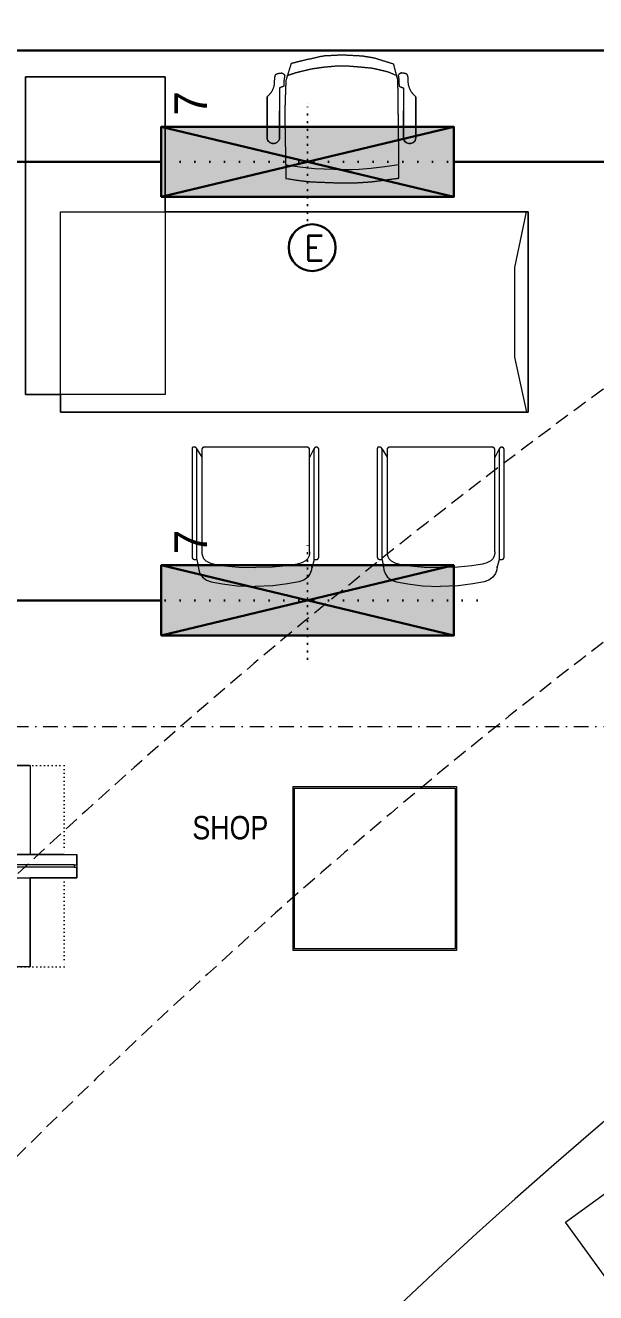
# Model space of a CAD drawing. Extents: x -1701 to 23780, y -363 to 7742.
# Drawn here: x 2281 to 2525, y 1430 to 1971 of the extents above; entities that cross this region are included whole.
import ezdxf

# ---------------------------------------------------------------- set-up
doc = ezdxf.new("R2010")
doc.units = 0
doc.header["$LTSCALE"] = 25
doc.header["$MEASUREMENT"] = 0
doc.header["$PDMODE"] = 1
for name, pattern in [('Audi$0$DASHDOT2', [0.5, 0.25, -0.125, 0, -0.125]), ('Audi$0$DOT2', [0.125, 0, -0.125]), ('Audi$0$HIDDEN', [0.375, 0.25, -0.125]), ('DOT', [0.25, 0, -0.25]), ('DOT2', [0.125, 0, -0.125])]:
    doc.linetypes.add(name, pattern=pattern)
doc.layers.get('0').update_dxf_attribs({"color": 9, "lineweight": 9})
for name, color, linetype, lineweight in [('31', 9, 'Continuous', 9), ('Audi$0$04', 8, 'Continuous', 9), ('Audi$0$05', 8, 'Continuous', 9), ('Audi$0$06D', 8, 'Continuous', 9), ('Audi$0$10', 8, 'Continuous', 9), ('Audi$0$11', 8, 'Continuous', 9), ('Audi$0$20', 8, 'Audi$0$DOT2', 9), ('Audi$0$21', 8, 'Continuous', 9), ('Audi$0$24', 8, 'Audi$0$DASHDOT2', 9), ('Audi$0$35', 8, 'Continuous', 9), ('E-ACİL AYDINLATMA KİTİ', 7, 'Continuous', 30), ('E-Aydınlatma', 7, 'Continuous', 30), ('E-KABLO', 7, 'Continuous', 30)]:
    doc.layers.add(name, color=color, linetype=linetype, lineweight=lineweight)
doc.styles.add('Audi$0$MuuM_TEXT-STANDART', font='ARIALN.TTF')
doc.styles.add('E-YAZI', font='txttw.shx')
doc.styles.add('TX-TEXT', font='')
doc.styles.get('TX-TEXT').set_extended_font_data('TrSah Futura Lt BT')

# ---------------------------------------------------------------- blocks, each defined once
blk = doc.blocks.new('Audi$0$P-AKS_AUDI')
at = {"layer": 'Audi$0$21', "linetype": 'Audi$0$DASHDOT2'}
blk.add_lwpolyline([(-3832.02, -1113.38), (266.92, -1113.38)], dxfattribs=at)
blk = doc.blocks.new('Audi$0$Prf-40x40')
for points in [[(1.5, -2), (-1.5, -2, -0.414214), (-2, -1.5), (-2, 1.5, -0.414214), (-1.5, 2), (1.5, 2, -0.414214), (2, 1.5), (2, -1.5, -0.414214)], [(1.5, -1.7), (-1.5, -1.7, -0.414214), (-1.7, -1.5), (-1.7, 1.5, -0.414214), (-1.5, 1.7), (1.5, 1.7, -0.414214), (1.7, 1.5), (1.7, -1.5, -0.414214)]]:
    blk.add_lwpolyline(points, format="xyb", close=True)
at = {"color": 252}
blk.add_point((0, 0), dxfattribs=at)
blk = doc.blocks.new('Audi$0$p-kolon_egik')
at = {"layer": 'Audi$0$06D'}
blk.add_lwpolyline([(-15.02, -33.08), (-15, 3.11), (15, 3.09), (14.99, -33.1)], close=True, dxfattribs=at)
for points in [[(-20.02, -38.07), (-20.17, -107.25)], [(19.98, -38.1), (20, -107.51)]]:
    blk.add_lwpolyline(points, dxfattribs=at)
at = {"layer": 'Audi$0$11'}
for points in [[(-20.02, -38.07), (-20, 8.12), (20, 8.09), (19.98, -38.1)], [(-19.02, -37.07), (-19, 7.12), (19, 7.09), (18.98, -37.1)]]:
    blk.add_lwpolyline(points, close=True, dxfattribs=at)
at = {"layer": 'Audi$0$20'}
blk.add_lwpolyline([(-19.91, 112.04), (20.06, 112.03), (20.05, 65.82), (-19.93, 65.85)], close=True, dxfattribs=at)
for points in [[(-19.96, 68.19), (-20, 8.12)], [(20, 8.12), (20.02, 68.16)]]:
    blk.add_lwpolyline(points, dxfattribs=at)
at = {"layer": 'Audi$0$20', "linetype": 'Audi$0$HIDDEN', "lineweight": 0}
blk.add_lwpolyline([(-20.17, -107.25), (20, -107.51), (20.29, -61.32), (-19.88, -61.07)], close=True, dxfattribs=at)
blk.add_point((-0.31, -107.3), dxfattribs=at)
at = {"layer": 'Audi$0$10', "xscale": -0.9999999999999996, "rotation": 89.95730796883646}
for p in [(-17, 5.12), (17.05, 5.09), (-17.02, -35.08), (16.99, -35.1)]:
    blk.add_blockref('Audi$0$Prf-40x40', p, dxfattribs=at)
blk = doc.blocks.new('Audi$0$p-zemin kat')
at = {"layer": 'Audi$0$20', "linetype": 'Audi$0$HIDDEN', "lineweight": 0}
blk.add_arc((4088.57, -323.37), 2647.53, 80.45701, 156.55486, dxfattribs=at)
at = {"rotation": 46.69076786880474}
blk.add_blockref('Audi$0$p-kolon_egik', (2264.24, 1398.92), dxfattribs=at)
at = {"layer": 'Audi$0$24'}
blk.add_blockref('Audi$0$P-AKS_AUDI', (4722.5, 2785), dxfattribs=at)
blk = doc.blocks.new('Audi$0$p-audi_arac')
at = {"layer": 'Audi$0$06D', "lineweight": 0, "flags": 128}
blk.add_lwpolyline([(695.6, 0.8), (-4.4, 0.8), (-4.4, 400.8), (695.6, 400.8)], close=True, dxfattribs=at)
blk = doc.blocks.new('Audi$0$Group-32-1')
for p, q in [((384804.5516, 69159.371), (384804.573, 69159.3356)), ((384804.5731, 69159.3699), (384804.573, 69159.3694)), ((384804.573, 69159.3694), (384804.573, 69159.3689)), ((384804.573, 69159.3689), (384804.573, 69158.9239)), ((384804.5732, 69159.3709), (384804.5731, 69159.3704)), ((384804.5731, 69159.3704), (384804.5731, 69159.3699)), ((384804.5733, 69159.3713), (384804.5732, 69159.3709)), ((384804.5735, 69159.3718), (384804.5733, 69159.3713)), ((384804.5736, 69159.3723), (384804.5735, 69159.3718)), ((384804.5738, 69159.3727), (384804.5736, 69159.3723)), ((384804.574, 69159.3732), (384804.5738, 69159.3727)), ((384804.5742, 69159.3736), (384804.574, 69159.3732)), ((384804.5745, 69159.374), (384804.5742, 69159.3736)), ((384804.5747, 69159.3745), (384804.5745, 69159.374)), ((384804.575, 69159.3749), (384804.5747, 69159.3745)), ((384804.5753, 69159.3752), (384804.575, 69159.3749)), ((384804.5756, 69159.3756), (384804.5753, 69159.3752)), ((384804.576, 69159.376), (384804.5756, 69159.3756)), ((384804.5763, 69159.3763), (384804.576, 69159.376)), ((384804.5767, 69159.3766), (384804.5763, 69159.3763)), ((384804.5771, 69159.3769), (384804.5767, 69159.3766)), ((384804.5775, 69159.3772), (384804.5771, 69159.3769)), ((384804.5779, 69159.3775), (384804.5775, 69159.3772)), ((384804.5783, 69159.3777), (384804.5779, 69159.3775)), ((384804.5788, 69159.3779), (384804.5783, 69159.3777)), ((384804.5792, 69159.3781), (384804.5788, 69159.3779)), ((384804.5797, 69159.3783), (384804.5792, 69159.3781)), ((384804.5801, 69159.3785), (384804.5797, 69159.3783)), ((384804.5806, 69159.3786), (384804.5801, 69159.3785)), ((384804.5811, 69159.3787), (384804.5806, 69159.3786)), ((384804.5816, 69159.3788), (384804.5811, 69159.3787)), ((384804.5821, 69159.3789), (384804.5816, 69159.3788)), ((384804.5825, 69159.3789), (384804.5821, 69159.3789)), ((384804.583, 69159.3789), (384804.5825, 69159.3789)), ((384805.023, 69159.3789), (384804.583, 69159.3789)), ((384805.0235, 69159.3789), (384805.023, 69159.3789)), ((384805.024, 69159.3789), (384805.0235, 69159.3789)), ((384805.0245, 69159.3788), (384805.024, 69159.3789)), ((384805.0249, 69159.3787), (384805.0245, 69159.3788)), ((384805.0254, 69159.3786), (384805.0249, 69159.3787)), ((384805.0259, 69159.3785), (384805.0254, 69159.3786)), ((384805.0264, 69159.3783), (384805.0259, 69159.3785)), ((384805.0268, 69159.3781), (384805.0264, 69159.3783)), ((384805.0273, 69159.3779), (384805.0268, 69159.3781)), ((384805.0277, 69159.3777), (384805.0273, 69159.3779)), ((384805.0281, 69159.3775), (384805.0277, 69159.3777)), ((384805.0285, 69159.3772), (384805.0281, 69159.3775)), ((384805.029, 69159.3769), (384805.0285, 69159.3772)), ((384805.0293, 69159.3766), (384805.029, 69159.3769)), ((384805.0297, 69159.3763), (384805.0293, 69159.3766)), ((384805.0301, 69159.376), (384805.0297, 69159.3763)), ((384805.0304, 69159.3756), (384805.0301, 69159.376)), ((384805.0307, 69159.3752), (384805.0304, 69159.3756)), ((384805.031, 69159.3749), (384805.0307, 69159.3752)), ((384805.0313, 69159.3745), (384805.031, 69159.3749)), ((384805.0316, 69159.374), (384805.0313, 69159.3745)), ((384805.0318, 69159.3736), (384805.0316, 69159.374)), ((384805.032, 69159.3732), (384805.0318, 69159.3736)), ((384805.0322, 69159.3727), (384805.032, 69159.3732)), ((384805.0324, 69159.3723), (384805.0322, 69159.3727)), ((384805.0326, 69159.3718), (384805.0324, 69159.3723)), ((384805.0327, 69159.3713), (384805.0326, 69159.3718)), ((384805.0328, 69159.3709), (384805.0327, 69159.3713)), ((384805.0329, 69159.3704), (384805.0328, 69159.3709)), ((384805.0329, 69159.3699), (384805.0329, 69159.3704)), ((384805.033, 69159.3694), (384805.0329, 69159.3699)), ((384805.0521, 69159.3725), (384805.033, 69159.3345)), ((384805.033, 69159.3689), (384805.033, 69159.3694)), ((384805.033, 69158.9322), (384805.033, 69159.3689)), ((384805.033, 69158.9322), (384805.033, 69158.9322)), ((384804.5516, 69158.8992), (384804.558, 69158.8616)), ((384805.0524, 69158.8992), (384805.0423, 69158.8616))]:
    blk.add_line(p, q)
at = {"flags": 128}
for points in [[(384804.5309, 69158.9092), (384804.5309, 69158.9087), (384804.531, 69158.9082), (384804.531, 69158.9077), (384804.5311, 69158.9072), (384804.5312, 69158.9068), (384804.5314, 69158.9063), (384804.5315, 69158.9058), (384804.5317, 69158.9054), (384804.5319, 69158.9049), (384804.5321, 69158.9045), (384804.5324, 69158.904), (384804.5326, 69158.9036), (384804.5329, 69158.9032), (384804.5332, 69158.9028), (384804.5335, 69158.9025), (384804.5339, 69158.9021), (384804.5342, 69158.9018), (384804.5346, 69158.9015), (384804.535, 69158.9012), (384804.5354, 69158.9009), (384804.5358, 69158.9006), (384804.5362, 69158.9004), (384804.5367, 69158.9001), (384804.5371, 69158.8999), (384804.5376, 69158.8998), (384804.538, 69158.8996), (384804.5385, 69158.8995), (384804.539, 69158.8994), (384804.5395, 69158.8993), (384804.54, 69158.8992), (384804.5404, 69158.8992), (384804.5409, 69158.8992), (384804.5516, 69158.8992), (384804.5516, 69159.3689), (384804.5516, 69159.3694), (384804.5516, 69159.3699), (384804.5515, 69159.3704), (384804.5515, 69159.3709), (384804.5513, 69159.3713), (384804.5512, 69159.3718), (384804.5511, 69159.3723), (384804.5509, 69159.3727), (384804.5507, 69159.3732), (384804.5505, 69159.3736), (384804.5502, 69159.374), (384804.55, 69159.3745), (384804.5497, 69159.3749), (384804.5494, 69159.3752), (384804.5491, 69159.3756), (384804.5487, 69159.376), (384804.5484, 69159.3763), (384804.548, 69159.3766), (384804.5476, 69159.3769), (384804.5472, 69159.3772), (384804.5468, 69159.3775), (384804.5464, 69159.3777), (384804.5459, 69159.3779), (384804.5455, 69159.3781), (384804.545, 69159.3783), (384804.5445, 69159.3785), (384804.5441, 69159.3786), (384804.5436, 69159.3787), (384804.5431, 69159.3788), (384804.5426, 69159.3789), (384804.5421, 69159.3789), (384804.5416, 69159.3789), (384804.5359, 69159.3789), (384804.5357, 69159.3789), (384804.5354, 69159.3789), (384804.5352, 69159.3788), (384804.535, 69159.3788), (384804.5347, 69159.3788), (384804.5345, 69159.3787), (384804.5343, 69159.3786), (384804.534, 69159.3785), (384804.5338, 69159.3784), (384804.5336, 69159.3783), (384804.5334, 69159.3782), (384804.5332, 69159.3781), (384804.533, 69159.3779), (384804.5328, 69159.3778), (384804.5326, 69159.3776), (384804.5324, 69159.3774), (384804.5322, 69159.3773), (384804.5321, 69159.3771), (384804.5319, 69159.3769), (384804.5318, 69159.3767), (384804.5316, 69159.3765), (384804.5315, 69159.3763), (384804.5314, 69159.376), (384804.5313, 69159.3758), (384804.5312, 69159.3756), (384804.5312, 69159.3754), (384804.5311, 69159.3751), (384804.531, 69159.3749), (384804.531, 69159.3746), (384804.531, 69159.3744), (384804.5309, 69159.3741), (384804.5309, 69159.3739), (384804.5309, 69158.9092)], [(384805.0521, 69158.8992), (384805.0628, 69158.8992), (384805.0633, 69158.8992), (384805.0638, 69158.8992), (384805.0642, 69158.8993), (384805.0647, 69158.8994), (384805.0652, 69158.8995), (384805.0657, 69158.8996), (384805.0661, 69158.8998), (384805.0666, 69158.8999), (384805.0671, 69158.9001), (384805.0675, 69158.9004), (384805.0679, 69158.9006), (384805.0683, 69158.9009), (384805.0687, 69158.9012), (384805.0691, 69158.9015), (384805.0695, 69158.9018), (384805.0698, 69158.9021), (384805.0702, 69158.9025), (384805.0705, 69158.9028), (384805.0708, 69158.9032), (384805.0711, 69158.9036), (384805.0714, 69158.904), (384805.0716, 69158.9045), (384805.0718, 69158.9049), (384805.072, 69158.9054), (384805.0722, 69158.9058), (384805.0723, 69158.9063), (384805.0725, 69158.9068), (384805.0726, 69158.9072), (384805.0727, 69158.9077), (384805.0727, 69158.9082), (384805.0728, 69158.9087), (384805.0728, 69158.9092), (384805.0728, 69159.3689), (384805.0728, 69159.3694), (384805.0727, 69159.3699), (384805.0727, 69159.3704), (384805.0726, 69159.3709), (384805.0725, 69159.3713), (384805.0723, 69159.3718), (384805.0722, 69159.3723), (384805.072, 69159.3727), (384805.0718, 69159.3732), (384805.0716, 69159.3736), (384805.0714, 69159.374), (384805.0711, 69159.3745), (384805.0708, 69159.3749), (384805.0705, 69159.3752), (384805.0702, 69159.3756), (384805.0698, 69159.376), (384805.0695, 69159.3763), (384805.0691, 69159.3766), (384805.0687, 69159.3769), (384805.0683, 69159.3772), (384805.0679, 69159.3775), (384805.0675, 69159.3777), (384805.0671, 69159.3779), (384805.0666, 69159.3781), (384805.0661, 69159.3783), (384805.0657, 69159.3785), (384805.0652, 69159.3786), (384805.0647, 69159.3787), (384805.0642, 69159.3788), (384805.0638, 69159.3789), (384805.0633, 69159.3789), (384805.0628, 69159.3789), (384805.0621, 69159.3789), (384805.0616, 69159.3789), (384805.0611, 69159.3789), (384805.0606, 69159.3788), (384805.0601, 69159.3787), (384805.0596, 69159.3786), (384805.0592, 69159.3785), (384805.0587, 69159.3783), (384805.0582, 69159.3781), (384805.0578, 69159.3779), (384805.0574, 69159.3777), (384805.0569, 69159.3775), (384805.0565, 69159.3772), (384805.0561, 69159.3769), (384805.0557, 69159.3766), (384805.0554, 69159.3763), (384805.055, 69159.376), (384805.0547, 69159.3756), (384805.0543, 69159.3752), (384805.054, 69159.3749), (384805.0538, 69159.3745), (384805.0535, 69159.374), (384805.0533, 69159.3736), (384805.053, 69159.3732), (384805.0528, 69159.3727), (384805.0527, 69159.3723), (384805.0525, 69159.3718), (384805.0524, 69159.3713), (384805.0523, 69159.3709), (384805.0522, 69159.3704), (384805.0521, 69159.3699), (384805.0521, 69159.3694), (384805.0521, 69159.3689), (384805.0521, 69158.8992)]]:
    blk.add_lwpolyline(points, close=True, dxfattribs=at)
for points in [[(384804.5309, 69158.9092, 0.414214), (384804.5409, 69158.8992), (384804.5516, 69158.8992), (384804.5516, 69159.3689, 0.414214), (384804.5416, 69159.3789), (384804.5359, 69159.3789, 0.414214), (384804.5309, 69159.3739)], [(384805.0521, 69158.8992), (384805.0628, 69158.8992, 0.414214), (384805.0728, 69158.9092), (384805.0728, 69159.3689, 0.414214), (384805.0628, 69159.3789), (384805.0621, 69159.3789, 0.414214), (384805.0521, 69159.3689)]]:
    blk.add_lwpolyline(points, format="xyb", close=True, dxfattribs=at)
blk.add_lwpolyline([(384805.033, 69158.9322), (384805.033, 69159.3689, 0.414214), (384805.023, 69159.3789), (384804.583, 69159.3789, 0.414214), (384804.573, 69159.3689), (384804.573, 69158.9239), (384804.5738, 69158.9202)], format="xyb", dxfattribs=at)
for points in [[(384804.573, 69158.9322), (384804.573, 69158.9239), (384804.5752, 69158.9142), (384804.5804, 69158.903), (384804.5903, 69158.8926), (384804.6064, 69158.8839), (384804.6258, 69158.8783), (384804.6716, 69158.8721), (384804.7307, 69158.8665), (384804.803, 69158.8644)], [(384805.033, 69158.9322), (384805.033, 69158.9239), (384805.0308, 69158.9142), (384805.0256, 69158.903), (384805.0157, 69158.8926), (384804.9996, 69158.8839), (384804.9803, 69158.8783), (384804.9344, 69158.8721), (384804.8753, 69158.8665), (384804.803, 69158.8644)], [(384804.5569, 69158.8806), (384804.5569, 69158.8686), (384804.5592, 69158.8546), (384804.5647, 69158.8386), (384804.5752, 69158.8236), (384804.5922, 69158.8111), (384804.6127, 69158.8031), (384804.6612, 69158.7941), (384804.7237, 69158.7861), (384804.8002, 69158.7831)], [(384805.0434, 69158.8658), (384805.0434, 69158.8686), (384805.0412, 69158.8546), (384805.0357, 69158.8386), (384805.0252, 69158.8236), (384805.0082, 69158.8111), (384804.9877, 69158.8031), (384804.9392, 69158.7941), (384804.8767, 69158.7861), (384804.8002, 69158.7831)]]:
    blk.add_lwpolyline(points, dxfattribs=at)
blk = doc.blocks.new('Audi$0$Group-258-1')
at = {"linetype": 'Continuous'}
for p, q in [((384800.0983, 69164.505), (384800.0936, 69164.5084)), ((384800.71, 69164.505), (384800.7146, 69164.5084)), ((384800.2257, 69164.3995), (384800.1668, 69164.4084)), ((384800.2892, 69164.3936), (384800.2257, 69164.3995)), ((384800.5895, 69164.4019), (384800.5299, 69164.394)), ((384800.6491, 69164.4097), (384800.5895, 69164.4019)), ((384800.3717, 69164.3904), (384800.2892, 69164.3936)), ((384800.4137, 69164.389), (384800.3717, 69164.3904)), ((384800.4502, 69164.389), (384800.4137, 69164.389)), ((384800.4792, 69164.3908), (384800.4502, 69164.389)), ((384800.5299, 69164.394), (384800.4792, 69164.3908))]:
    blk.add_line(p, q, dxfattribs=at)
at = {"linetype": 'Continuous', "flags": 128}
for points in [[(384800.0862, 69164.6997), (384800.0862, 69164.6409), (384800.0862, 69164.6409)], [(384800.722, 69164.6997), (384800.722, 69164.6409), (384800.722, 69164.6409)], [(384800.0862, 69164.6409), (384800.0862, 69164.5259), (384800.0862, 69164.6409)], [(384800.1395, 69164.5259), (384800.1395, 69164.6409), (384800.1395, 69164.6409)], [(384800.6687, 69164.5259), (384800.6687, 69164.6409), (384800.6687, 69164.6409)], [(384800.722, 69164.6409), (384800.722, 69164.5259), (384800.722, 69164.6409)], [(384800.0862, 69164.5259), (384800.0862, 69164.5259), (384800.087, 69164.52)], [(384800.0862, 69164.5259), (384800.087, 69164.52), (384800.087, 69164.52)], [(384800.087, 69164.52), (384800.087, 69164.52), (384800.0892, 69164.5143)], [(384800.087, 69164.52), (384800.0892, 69164.5143), (384800.0892, 69164.5143)], [(384800.0892, 69164.5143), (384800.0892, 69164.5143), (384800.0929, 69164.5094)], [(384800.0892, 69164.5143), (384800.0936, 69164.5084), (384800.0929, 69164.5094)], [(384800.128, 69164.5054), (384800.128, 69164.5054), (384800.1328, 69164.5094)], [(384800.128, 69164.5054), (384800.1328, 69164.5094), (384800.1328, 69164.5094)], [(384800.1328, 69164.5094), (384800.1328, 69164.5094), (384800.1365, 69164.5143)], [(384800.1328, 69164.5094), (384800.1365, 69164.5143), (384800.1365, 69164.5143)], [(384800.1365, 69164.5143), (384800.1365, 69164.5143), (384800.1387, 69164.52)], [(384800.1365, 69164.5143), (384800.1387, 69164.52), (384800.1387, 69164.52)], [(384800.1387, 69164.52), (384800.1387, 69164.52), (384800.1395, 69164.5259)], [(384800.1387, 69164.52), (384800.1395, 69164.5259), (384800.1395, 69164.5259)], [(384800.6695, 69164.52), (384800.6695, 69164.52), (384800.6687, 69164.5259)], [(384800.6695, 69164.52), (384800.6687, 69164.5259), (384800.6687, 69164.5259)], [(384800.6718, 69164.5143), (384800.6718, 69164.5143), (384800.6695, 69164.52)], [(384800.6718, 69164.5143), (384800.6695, 69164.52), (384800.6695, 69164.52)], [(384800.6754, 69164.5094), (384800.6754, 69164.5094), (384800.6718, 69164.5143)], [(384800.6754, 69164.5094), (384800.6718, 69164.5143), (384800.6718, 69164.5143)], [(384800.6802, 69164.5054), (384800.6802, 69164.5054), (384800.6754, 69164.5094)], [(384800.6802, 69164.5054), (384800.6754, 69164.5094), (384800.6754, 69164.5094)], [(384800.719, 69164.5143), (384800.7146, 69164.5084), (384800.7153, 69164.5094)], [(384800.719, 69164.5143), (384800.719, 69164.5143), (384800.7153, 69164.5094)], [(384800.7213, 69164.52), (384800.7213, 69164.52), (384800.719, 69164.5143)], [(384800.7213, 69164.52), (384800.719, 69164.5143), (384800.719, 69164.5143)], [(384800.722, 69164.5259), (384800.722, 69164.5259), (384800.7213, 69164.52)], [(384800.722, 69164.5259), (384800.7213, 69164.52), (384800.7213, 69164.52)], [(384800.0977, 69164.5054), (384800.0977, 69164.5054), (384800.1034, 69164.5026)], [(384800.0977, 69164.5054), (384800.1034, 69164.5026), (384800.1034, 69164.5026)], [(384800.1034, 69164.5026), (384800.1034, 69164.5026), (384800.1096, 69164.5011)], [(384800.1034, 69164.5026), (384800.1096, 69164.5011), (384800.1096, 69164.5011)], [(384800.1096, 69164.5011), (384800.1096, 69164.5011), (384800.1161, 69164.5011)], [(384800.1096, 69164.5011), (384800.1161, 69164.5011), (384800.1161, 69164.5011)], [(384800.1161, 69164.5011), (384800.1161, 69164.5011), (384800.1223, 69164.5026)], [(384800.1161, 69164.5011), (384800.1223, 69164.5026), (384800.1223, 69164.5026)], [(384800.1223, 69164.5026), (384800.1223, 69164.5026), (384800.128, 69164.5054)], [(384800.1223, 69164.5026), (384800.128, 69164.5054), (384800.128, 69164.5054)], [(384800.6859, 69164.5026), (384800.6859, 69164.5026), (384800.6802, 69164.5054)], [(384800.6859, 69164.5026), (384800.6802, 69164.5054), (384800.6802, 69164.5054)], [(384800.6922, 69164.5011), (384800.6922, 69164.5011), (384800.6859, 69164.5026)], [(384800.6922, 69164.5011), (384800.6859, 69164.5026), (384800.6859, 69164.5026)], [(384800.6986, 69164.5011), (384800.6986, 69164.5011), (384800.6922, 69164.5011)], [(384800.6986, 69164.5011), (384800.6922, 69164.5011), (384800.6922, 69164.5011)], [(384800.7048, 69164.5026), (384800.7048, 69164.5026), (384800.6986, 69164.5011)], [(384800.7048, 69164.5026), (384800.6986, 69164.5011), (384800.6986, 69164.5011)], [(384800.7105, 69164.5054), (384800.7105, 69164.5054), (384800.7048, 69164.5026)], [(384800.7105, 69164.5054), (384800.7048, 69164.5026), (384800.7048, 69164.5026)]]:
    blk.add_lwpolyline(points, close=True, dxfattribs=at)
at = {"linetype": 'Continuous'}
for points in [[(384800.1886, 69164.8426), (384800.1775, 69164.8055), (384800.1663, 69164.7685)], [(384800.2312, 69164.8536), (384800.2099, 69164.8481), (384800.1886, 69164.8426)], [(384800.3272, 69164.8751), (384800.2792, 69164.8644), (384800.2312, 69164.8536)], [(384800.3841, 69164.8318), (384800.3546, 69164.8291), (384800.3252, 69164.8264)], [(384800.4074, 69164.8792), (384800.3673, 69164.8772), (384800.3272, 69164.8751)], [(384800.4307, 69164.8318), (384800.4074, 69164.8318), (384800.3841, 69164.8318)], [(384800.4932, 69164.8746), (384800.4503, 69164.8769), (384800.4074, 69164.8792)], [(384800.4872, 69164.8271), (384800.4589, 69164.8295), (384800.4307, 69164.8318)], [(384800.5432, 69164.8666), (384800.5182, 69164.8706), (384800.4932, 69164.8746)], [(384800.6271, 69164.8405), (384800.5851, 69164.8535), (384800.5432, 69164.8666)], [(384800.6454, 69164.7717), (384800.6363, 69164.8061), (384800.6271, 69164.8405)], [(384800.1182, 69164.7571), (384800.1184, 69164.788), (384800.1261, 69164.8013), (384800.1481, 69164.8026)], [(384800.1481, 69164.8026), (384800.1523, 69164.8031), (384800.1616, 69164.7937)], [(384800.1616, 69164.7937), (384800.1601, 69164.7826), (384800.1585, 69164.7715)], [(384800.2113, 69164.8039), (384800.1911, 69164.7972), (384800.1708, 69164.7905)], [(384800.2746, 69164.8191), (384800.2429, 69164.8115), (384800.2113, 69164.8039)], [(384800.3252, 69164.8264), (384800.2999, 69164.8227), (384800.2746, 69164.8191)], [(384800.5356, 69164.8225), (384800.5114, 69164.8248), (384800.4872, 69164.8271)], [(384800.5919, 69164.8096), (384800.5638, 69164.8161), (384800.5356, 69164.8225)], [(384800.637, 69164.7924), (384800.6046, 69164.8075), (384800.5919, 69164.8096)], [(384800.6601, 69164.8026), (384800.656, 69164.8031), (384800.6466, 69164.7937)], [(384800.6466, 69164.7937), (384800.6482, 69164.7826), (384800.6497, 69164.7715)], [(384800.69, 69164.7571), (384800.6898, 69164.788), (384800.6822, 69164.8013), (384800.6601, 69164.8026)], [(384800.0854, 69164.7011), (384800.1126, 69164.7212), (384800.1182, 69164.7571)], [(384800.158, 69164.7461), (384800.1488, 69164.7423), (384800.1395, 69164.7385)], [(384800.1395, 69164.7385), (384800.1395, 69164.6897), (384800.1395, 69164.6409)], [(384800.1585, 69164.7715), (384800.1583, 69164.7588), (384800.158, 69164.7461)], [(384800.1663, 69164.7685), (384800.1639, 69164.6975), (384800.1616, 69164.6266)], [(384800.6491, 69164.4746), (384800.6472, 69164.6232), (384800.6454, 69164.7717)], [(384800.6497, 69164.7715), (384800.65, 69164.7588), (384800.6502, 69164.7461)], [(384800.6502, 69164.7461), (384800.6595, 69164.7423), (384800.6687, 69164.7385)], [(384800.6687, 69164.7385), (384800.6687, 69164.6897), (384800.6687, 69164.6409)], [(384800.7229, 69164.7011), (384800.6957, 69164.7212), (384800.69, 69164.7571)], [(384800.1616, 69164.6266), (384800.1642, 69164.4892), (384800.1668, 69164.3518)], [(384800.6491, 69164.3531), (384800.6491, 69164.4138), (384800.6491, 69164.4746)], [(384800.1668, 69164.3518), (384800.2302, 69164.3409), (384800.278, 69164.3374)], [(384800.5299, 69164.3374), (384800.5895, 69164.3452), (384800.6491, 69164.3531)], [(384800.278, 69164.3374), (384800.3427, 69164.3349), (384800.4074, 69164.3324)], [(384800.4074, 69164.3324), (384800.4288, 69164.3324), (384800.4502, 69164.3324)], [(384800.4502, 69164.3324), (384800.4901, 69164.3349), (384800.5299, 69164.3374)]]:
    blk.add_open_spline(points, degree=2, dxfattribs=at)
blk = doc.blocks.new('Audi$0$Group-8-1')
for p, q in [((384791.7973, 69160.1985), (384791.7973, 69159.4172)), ((384791.7973, 69159.4172), (384792.2453, 69159.4172))]:
    blk.add_line(p, q)
blk.add_lwpolyline([(384792.395, 69160.776), (384792.395, 69159.4172), (384792.2453, 69159.4172), (384792.2453, 69159.3415), (384790.2453, 69159.3415), (384790.2453, 69160.1981), (384791.7973, 69160.1985), (384791.7973, 69160.776)], close=True)
at = {"flags": 128}
for points in [[(384792.2453, 69159.4172), (384792.395, 69159.4172), (384792.395, 69160.776), (384791.7973, 69160.776), (384791.7973, 69160.1985)], [(384790.2457, 69160.1985), (384790.2547, 69160.1985), (384790.3041, 69159.9608), (384790.3041, 69159.5776), (384790.2526, 69159.3415), (384790.2453, 69159.3415), (384790.2453, 69160.1981)]]:
    blk.add_lwpolyline(points, dxfattribs=at)
for points in [[(384792.2453, 69160.1985), (384790.2453, 69160.1985), (384790.2453, 69159.3415), (384792.2453, 69159.3415), (384792.2453, 69160.1985)], [(384792.2453, 69160.1985), (384790.2453, 69160.1985), (384790.2453, 69159.3415), (384792.2453, 69159.3415)]]:
    blk.add_lwpolyline(points, close=True, dxfattribs=at)
blk = doc.blocks.new('Audi$0$Group-19-11')
at = {"color": 7, "extrusion": (0, 0, -1), "zscale": -1}
for name, p in [('Audi$0$Group-258-1', (-384801.2026, -69165.6592)), ('Audi$0$Group-32-1', (-384805.1762, -69161.835)), ('Audi$0$Group-32-1', (-384805.968, -69161.835))]:
    blk.add_blockref(name, p, dxfattribs=at)
blk.add_blockref('Audi$0$Group-8-1', (-384790.2453, -69161.6485))
blk = doc.blocks.new('Audi$0$Group-174-1')
for p, q in [((384790.8625, 69153.5038), (384790.1625, 69153.5038)), ((384790.1625, 69152.8038), (384790.1625, 69153.5038)), ((384790.8565, 69153.4978), (384790.1685, 69153.4978)), ((384790.1685, 69152.8098), (384790.1685, 69153.4978)), ((384790.8565, 69152.8098), (384790.8565, 69153.4978)), ((384790.8625, 69152.8038), (384790.8625, 69153.5038)), ((384790.1685, 69152.8098), (384790.8565, 69152.8098)), ((384790.1625, 69152.8038), (384790.8625, 69152.8038))]:
    blk.add_line(p, q)
blk = doc.blocks.new('Audi$0$p-audi_unit-3')
at = {"lineweight": 0}
for p, q in [((4.5, 184), (0, 184)), ((0, 0), (0, 184)), ((4.5, 182.8), (4.5, 184)), ((4.5, 182.8), (5.5, 182.8)), ((4.5, 182.8), (4.5, 1.4)), ((5.5, 182.8), (5.5, 184)), ((10, 184), (5.5, 184)), ((5.5, 182.8), (5.5, 1.4)), ((10, 0), (10, 184)), ((0, 178.5), (0, 5.5)), ((10, 5.5), (10, 178.5)), ((-38, 163.7), (-38, 72.3)), ((-37.7, 164), (0, 164)), ((47.7, 164), (10, 164)), ((48, 163.7), (48, 72.3)), ((-37.7, 72), (0, 72)), ((47.7, 72), (10, 72)), ((4.5, 0), (0, 0)), ((4.5, 1.4), (5.5, 1.4)), ((4.5, 0), (4.5, 1.4)), ((5.5, 0), (5.5, 1.4)), ((10, 0), (5.5, 0))]:
    blk.add_line(p, q, dxfattribs=at)
blk.add_lwpolyline([(10, 0), (0, 0), (0, 72), (-38, 72), (-38, 164), (0, 164), (0, 184), (10, 184), (10, 164), (48, 164), (47.7, 72), (10, 72), (10, 0)], close=True)
for centre, start, end in [((-37.7, 163.7), 90, 180), ((47.7, 163.7), 0, 90), ((-37.7, 72.3), 180, 270), ((47.7, 72.3), 270, 0)]:
    blk.add_arc(centre, 0.3, start, end, dxfattribs=at)
at = {"layer": 'Audi$0$20', "lineweight": 0, "ltscale": 0.5}
for p, q in [((-38, 5.5), (-38, 178.5)), ((-38, 178.5), (0, 178.5)), ((10, 178.5), (48, 178.5)), ((48, 178.5), (48, 5.5)), ((0, 5.5), (-38, 5.5)), ((48, 5.5), (10, 5.5))]:
    blk.add_line(p, q, dxfattribs=at)
blk = doc.blocks.new('Audi')
at = {"layer": 'Audi$0$20', "linetype": 'Audi$0$HIDDEN', "lineweight": 0}
blk.add_lwpolyline([(1754.32, 730, -0.342283), (4527.5, 2199.66, -0.342283)], format="xyb", dxfattribs=at)
at = {"layer": 'Audi$0$35'}
blk.add_arc((4088.57, -323.37), 2401.58, 85.46185, 153.71717, dxfattribs=at)
at = {"layer": 'Audi$0$04', "rotation": 215.9470275238132}
blk.add_blockref('Audi$0$p-audi_arac', (3074.89, 1868.75), dxfattribs=at)
at = {"layer": 'Audi$0$05', "color": 7, "xscale": -100, "yscale": 100, "zscale": 100}
blk.add_blockref('Audi$0$Group-19-11', (2496.36, 2036.61), dxfattribs=at)
at = {"layer": 'Audi$0$05', "rotation": 270}
blk.add_blockref('Audi$0$p-audi_unit-3', (2119.43, 1616.94), dxfattribs=at)
at = {"layer": 'Audi$0$05', "color": 7, "xscale": -100, "yscale": 100, "zscale": 100, "rotation": 180}
blk.add_blockref('Audi$0$Group-174-1', (-38476620.55, 6916926.29), dxfattribs=at)
at = {"layer": 'Audi$0$10'}
blk.add_blockref('Audi$0$p-zemin kat', (0, 0), dxfattribs=at)
at = {"layer": 'Audi$0$21', "style": 'Audi$0$MuuM_TEXT-STANDART'}
blk.add_text('SHOP', height=10, dxfattribs=at).set_placement((2352.79, 1623.36))
blk = doc.blocks.new('p-ısık1')
at = {"layer": 'E-Aydınlatma'}
h = blk.add_hatch(dxfattribs=at)
h.set_pattern_fill('DOTS', color=4, scale=20, angle=-90)
h.set_pattern_definition([(270, (8495.7968, 36342.0362), (1.25, -0.625), [0, -1.25])])
h.paths.add_polyline_path([(16.7, 124.7), (16.7, -0.3), (46.7, -0.3), (46.7, 124.7)])
at = {"layer": 'E-Aydınlatma', "color": 4, "linetype": 'DOT'}
blk.add_lwpolyline([(31.7, -10.3), (31.7, 134.7), (31.7, 134.7)], dxfattribs=at)
at = {"layer": 'E-Aydınlatma', "color": 4, "linetype": 'ByBlock'}
for points in [[(16.7, 124.7), (16.7, -0.3), (46.7, -0.3), (46.7, 124.7), (16.7, 124.7)], [(46.7, 124.7), (16.7, -0.3)], [(46.7, -0.3), (16.7, 124.7)]]:
    blk.add_lwpolyline(points, dxfattribs=at)
at = {"layer": 'E-Aydınlatma', "color": 4, "linetype": 'DOT2'}
blk.add_lwpolyline([(6.7, 62.2), (56.7, 62.2), (56.7, 62.2)], dxfattribs=at)
at = {"layer": 'E-Aydınlatma', "color": 4, "insert": (51.46, 119.12), "char_height": 14, "width": 14.596, "attachment_point": 1, "style": 'TX-TEXT'}
blk.add_mtext('7', dxfattribs=at)
blk = doc.blocks.new('3.10 kotu elk')
at = {"layer": '31', "linetype": 'ByBlock', "rotation": 90}
for p in [(2464.2, -2323.7), (2464.2, -2511.2)]:
    blk.add_blockref('p-ısık1', p, dxfattribs=at)
blk = doc.blocks.new('100_ACİL AYDINLATMA KİTİ')
at = {"layer": 'E-ACİL AYDINLATMA KİTİ', "color": 3}
blk.add_circle((0, 0), 1.251, dxfattribs=at)
at = {"layer": 'E-ACİL AYDINLATMA KİTİ', "color": 3, "style": 'E-YAZI'}
blk.add_text('E', height=1.34, dxfattribs=at).set_placement((-0.448, -0.694))

msp = doc.modelspace()

# ---------------------------------------------------------------- linework, layer by layer
at = {"layer": 'E-KABLO', "color": 6}
for p, q in [((2544.56, 1960.5), (2015.6, 1960.5)), ((2339.5, 1913), (2214.5, 1913)), ((2464.5, 1913), (2652, 1913)), ((2214.5, 1725.5), (2339.5, 1725.5))]:
    msp.add_line(p, q, dxfattribs=at)

# ---------------------------------------------------------------- block references
at = {"color": 6}
msp.add_blockref('Audi', (0, 0), dxfattribs=at)
at = {"layer": '31'}
msp.add_blockref('3.10 kotu elk', (0, 4205), dxfattribs=at)
at = {"layer": 'E-ACİL AYDINLATMA KİTİ', "xscale": 8, "yscale": 8, "zscale": 8}
msp.add_blockref('100_ACİL AYDINLATMA KİTİ', (2403.99, 1876.3), dxfattribs=at)

doc.saveas('drawing.dxf')
